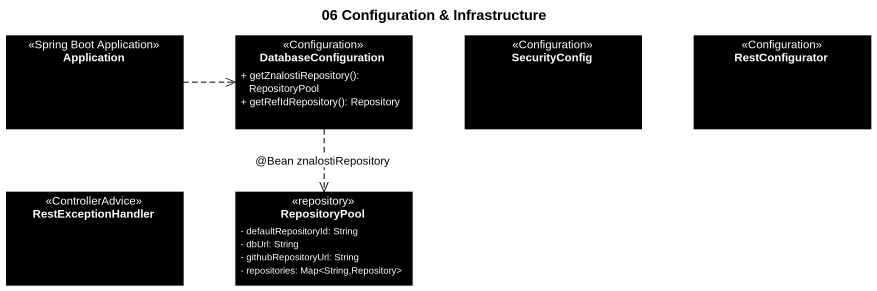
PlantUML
@startuml
title 06 Configuration & Infrastructure
hide circle
hide empty members
skinparam classAttributeIconSize 0
class Application <<Spring Boot Application>> #000000
class DatabaseConfiguration <<Configuration>> #000000 {
  + getZnalostiRepository(): RepositoryPool
  + getRefIdRepository(): Repository
}
class SecurityConfig <<Configuration>> #000000
class RestConfigurator <<Configuration>> #000000
class RestExceptionHandler <<ControllerAdvice>> #000000
class RepositoryPool <<repository>> #000000 {
  - defaultRepositoryId: String
  - dbUrl: String
  - githubRepositoryUrl: String
  - repositories: Map<String,Repository>
}
Application .right.> DatabaseConfiguration
DatabaseConfiguration ..> RepositoryPool : @Bean znalostiRepository
@enduml
